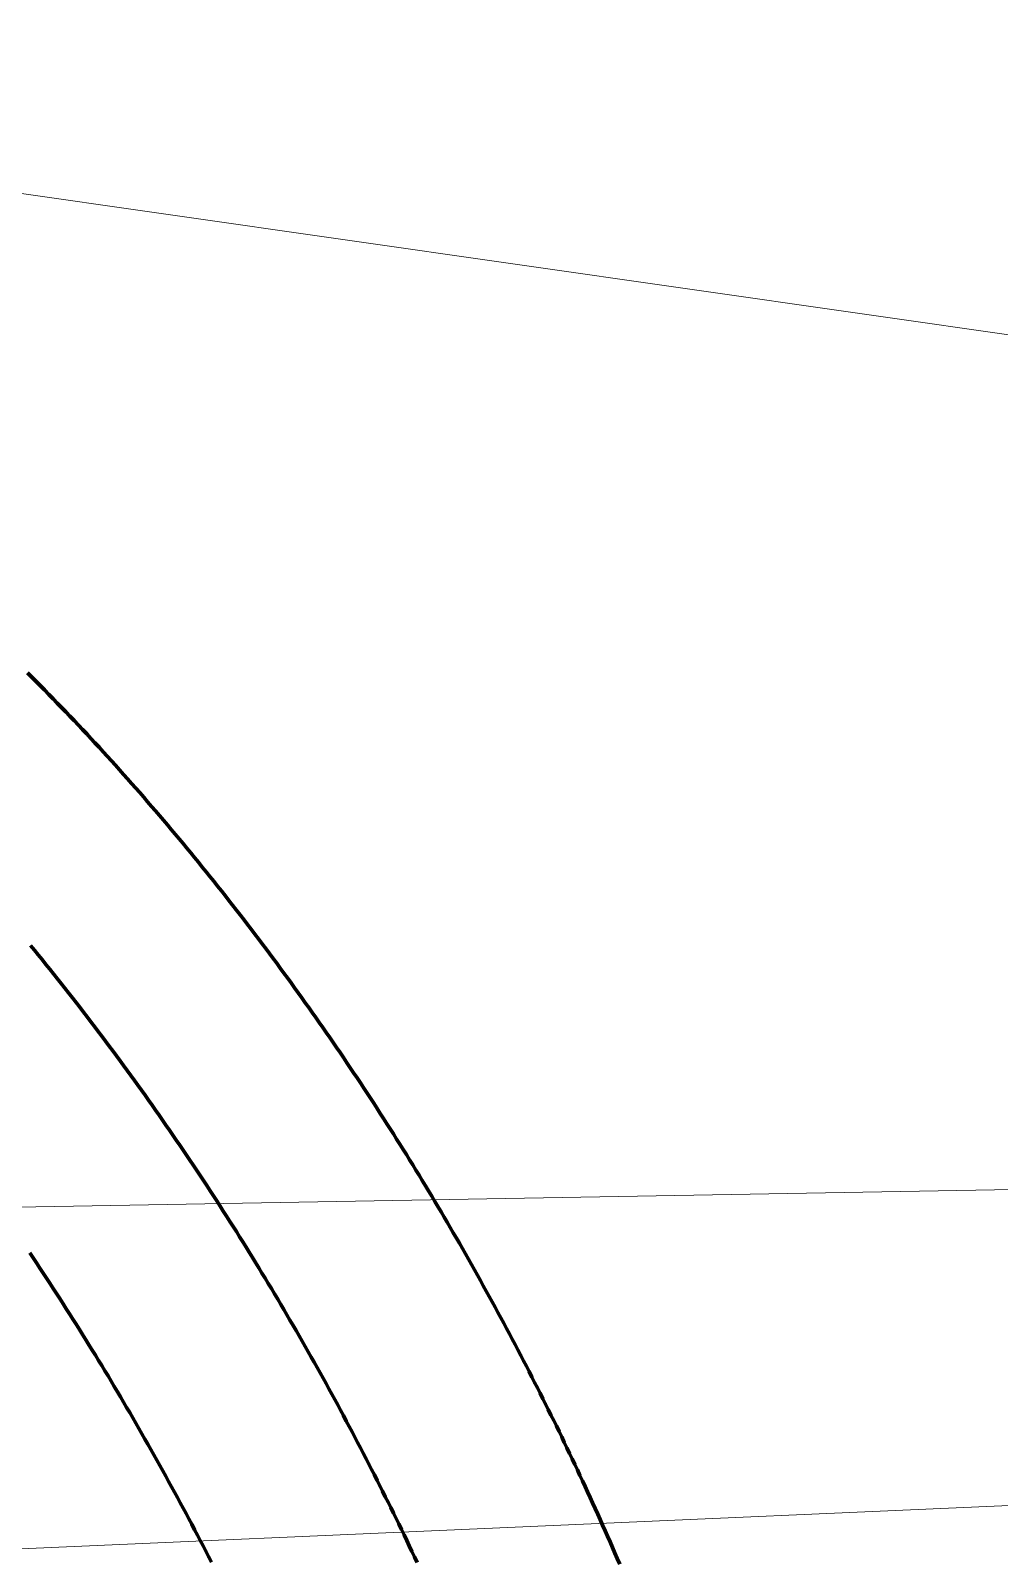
# Model space of a CAD drawing. Header units: millimetres. Extents: x 0 to 841, y 0 to 594.
# Drawn here: x 184.55 to 205.49, y 475.81 to 508.85 of the extents above; entities that cross this region are included whole.
import ezdxf

# ---------------------------------------------------------------- set-up
doc = ezdxf.new("R2010")
doc.units = ezdxf.units.MM
doc.layers.add('01-VISIBLE', color=7, linetype='CONTINUOUS', lineweight=70)
doc.layers.add('08-FINA', color=5, linetype='CONTINUOUS', lineweight=18)

msp = doc.modelspace()

# ---------------------------------------------------------------- linework, layer by layer
at = {"layer": '01-VISIBLE'}
for points in [[(197.284, 475.704), (197.232, 475.825), (197.18, 475.945), (197.127, 476.066), (197.075, 476.187), (197.022, 476.307), (196.969, 476.427), (196.915, 476.547), (196.862, 476.667), (196.808, 476.787), (196.754, 476.907), (196.699, 477.027), (196.645, 477.147), (196.59, 477.266), (196.535, 477.386), (196.48, 477.505), (196.424, 477.624), (196.369, 477.743), (196.313, 477.862), (196.257, 477.981), (196.2, 478.1), (196.144, 478.218), (196.087, 478.337), (196.03, 478.455), (195.972, 478.574), (195.915, 478.692), (195.857, 478.81), (195.799, 478.928), (195.74, 479.046), (195.682, 479.164), (195.623, 479.281), (195.564, 479.399), (195.505, 479.516), (195.445, 479.633), (195.386, 479.75), (195.326, 479.868), (195.266, 479.984), (195.205, 480.101), (195.145, 480.218), (195.084, 480.334), (195.023, 480.451), (194.961, 480.567), (194.9, 480.683), (194.838, 480.799), (194.776, 480.915), (194.714, 481.031), (194.651, 481.147), (194.589, 481.263), (194.526, 481.378), (194.463, 481.493), (194.399, 481.608), (194.336, 481.724), (194.272, 481.839), (194.208, 481.953), (194.144, 482.068), (194.079, 482.183), (194.014, 482.297), (193.949, 482.411), (193.884, 482.525), (193.819, 482.64), (193.753, 482.753), (193.687, 482.867), (193.621, 482.981), (193.555, 483.094), (193.488, 483.208), (193.421, 483.321), (193.354, 483.434), (193.287, 483.547), (193.22, 483.66), (193.152, 483.773), (193.084, 483.885), (193.016, 483.998), (192.947, 484.11), (192.879, 484.222), (192.81, 484.334), (192.741, 484.446), (192.672, 484.558), (192.602, 484.669), (192.532, 484.781), (192.462, 484.892), (192.392, 485.003), (192.322, 485.114), (192.251, 485.225), (192.18, 485.336), (192.109, 485.447), (192.038, 485.557), (191.966, 485.667), (191.894, 485.777), (191.822, 485.887), (191.75, 485.997), (191.678, 486.107), (191.605, 486.217), (191.532, 486.326), (191.459, 486.435), (191.385, 486.544), (191.312, 486.653), (191.238, 486.762), (191.164, 486.871), (191.09, 486.979), (191.015, 487.087), (190.94, 487.196), (190.865, 487.304), (190.79, 487.411), (190.715, 487.519), (190.639, 487.627), (190.563, 487.734), (190.487, 487.841), (190.41, 487.948), (190.334, 488.055), (190.257, 488.162), (190.18, 488.268), (190.103, 488.375), (190.025, 488.481), (189.947, 488.587), (189.869, 488.693), (189.791, 488.798), (189.713, 488.904), (189.634, 489.009), (189.555, 489.114), (189.476, 489.219), (189.397, 489.324), (189.317, 489.429), (189.237, 489.533), (189.157, 489.638), (189.077, 489.742), (188.996, 489.846), (188.916, 489.949), (188.835, 490.053), (188.753, 490.156), (188.672, 490.26), (188.59, 490.363), (188.508, 490.465), (188.426, 490.568), (188.344, 490.67), (188.261, 490.773), (188.178, 490.875), (188.095, 490.977), (188.012, 491.078), (187.928, 491.18), (187.844, 491.281), (187.76, 491.382), (187.676, 491.483), (187.591, 491.584), (187.507, 491.684), (187.422, 491.785), (187.336, 491.885), (187.251, 491.985), (187.165, 492.084), (187.079, 492.184), (186.993, 492.283), (186.907, 492.382), (186.82, 492.481), (186.733, 492.58), (186.646, 492.678), (186.558, 492.776), (186.471, 492.874), (186.383, 492.972), (186.295, 493.07), (186.206, 493.167), (186.118, 493.264), (186.029, 493.361), (185.94, 493.458), (185.85, 493.554), (185.761, 493.65), (185.671, 493.746), (185.581, 493.842), (185.49, 493.938), (185.4, 494.033), (185.309, 494.128), (185.218, 494.223), (185.126, 494.317), (185.035, 494.412), (184.943, 494.506), (184.851, 494.6), (184.759, 494.693), (184.666, 494.786), (184.573, 494.88), (184.48, 494.972)], [(192.904, 475.743), (192.848, 475.862), (192.792, 475.981), (192.735, 476.099), (192.679, 476.218), (192.622, 476.337), (192.565, 476.455), (192.507, 476.573), (192.45, 476.692), (192.392, 476.81), (192.334, 476.928), (192.276, 477.045), (192.217, 477.163), (192.158, 477.281), (192.099, 477.398), (192.04, 477.516), (191.981, 477.633), (191.921, 477.75), (191.861, 477.867), (191.801, 477.984), (191.74, 478.101), (191.68, 478.217), (191.619, 478.334), (191.558, 478.45), (191.497, 478.567), (191.435, 478.683), (191.373, 478.799), (191.311, 478.915), (191.249, 479.031), (191.187, 479.147), (191.124, 479.262), (191.061, 479.378), (190.998, 479.493), (190.935, 479.608), (190.871, 479.723), (190.807, 479.838), (190.743, 479.953), (190.679, 480.068), (190.614, 480.182), (190.549, 480.297), (190.485, 480.411), (190.419, 480.525), (190.354, 480.639), (190.288, 480.753), (190.222, 480.867), (190.156, 480.98), (190.09, 481.094), (190.023, 481.207), (189.957, 481.321), (189.89, 481.434), (189.822, 481.547), (189.755, 481.66), (189.687, 481.772), (189.619, 481.885), (189.551, 481.997), (189.483, 482.11), (189.414, 482.222), (189.345, 482.334), (189.276, 482.446), (189.207, 482.557), (189.137, 482.669), (189.068, 482.78), (188.998, 482.892), (188.927, 483.003), (188.857, 483.114), (188.786, 483.225), (188.715, 483.336), (188.644, 483.446), (188.573, 483.557), (188.501, 483.667), (188.43, 483.777), (188.358, 483.887), (188.285, 483.997), (188.213, 484.107), (188.14, 484.216), (188.067, 484.325), (187.994, 484.435), (187.921, 484.544), (187.847, 484.653), (187.773, 484.762), (187.699, 484.87), (187.625, 484.979), (187.55, 485.087), (187.475, 485.195), (187.4, 485.303), (187.325, 485.411), (187.25, 485.519), (187.174, 485.626), (187.098, 485.733), (187.022, 485.841), (186.946, 485.948), (186.869, 486.055), (186.792, 486.161), (186.715, 486.268), (186.638, 486.374), (186.56, 486.48), (186.483, 486.586), (186.405, 486.692), (186.326, 486.798), (186.248, 486.903), (186.169, 487.009), (186.09, 487.114), (186.011, 487.219), (185.932, 487.324), (185.852, 487.428), (185.772, 487.533), (185.692, 487.637), (185.612, 487.741), (185.532, 487.845), (185.451, 487.949), (185.37, 488.053), (185.289, 488.156), (185.207, 488.259), (185.125, 488.362), (185.043, 488.465), (184.961, 488.568), (184.879, 488.67), (184.796, 488.772), (184.713, 488.874), (184.63, 488.976), (184.547, 489.078)], [(188.456, 475.75), (188.396, 475.867), (188.336, 475.984), (188.276, 476.1), (188.215, 476.217), (188.154, 476.334), (188.093, 476.45), (188.032, 476.566), (187.97, 476.683), (187.909, 476.799), (187.847, 476.915), (187.784, 477.03), (187.722, 477.146), (187.659, 477.262), (187.596, 477.377), (187.533, 477.492), (187.47, 477.608), (187.406, 477.723), (187.342, 477.838), (187.278, 477.952), (187.214, 478.067), (187.149, 478.182), (187.085, 478.296), (187.02, 478.41), (186.955, 478.525), (186.889, 478.639), (186.823, 478.753), (186.758, 478.866), (186.691, 478.98), (186.625, 479.094), (186.559, 479.207), (186.492, 479.32), (186.425, 479.433), (186.357, 479.546), (186.29, 479.659), (186.222, 479.772), (186.154, 479.884), (186.086, 479.997), (186.018, 480.109), (185.949, 480.221), (185.88, 480.333), (185.811, 480.445), (185.742, 480.557), (185.672, 480.669), (185.603, 480.78), (185.533, 480.891), (185.463, 481.002), (185.392, 481.113), (185.321, 481.224), (185.251, 481.335), (185.179, 481.446), (185.108, 481.556), (185.037, 481.666), (184.965, 481.777), (184.893, 481.887), (184.82, 481.996), (184.748, 482.106), (184.675, 482.216), (184.602, 482.325), (184.529, 482.434)]]:
    msp.add_lwpolyline(points, dxfattribs=at)
at = {"layer": '08-FINA'}
for p, q in [((51.455, 524.362), (309.793, 487.371)), ((51.499, 481.079), (317.293, 485.771)), ((51.496, 470.198), (306.393, 481.399))]:
    msp.add_line(p, q, dxfattribs=at)

doc.saveas('drawing.dxf')
